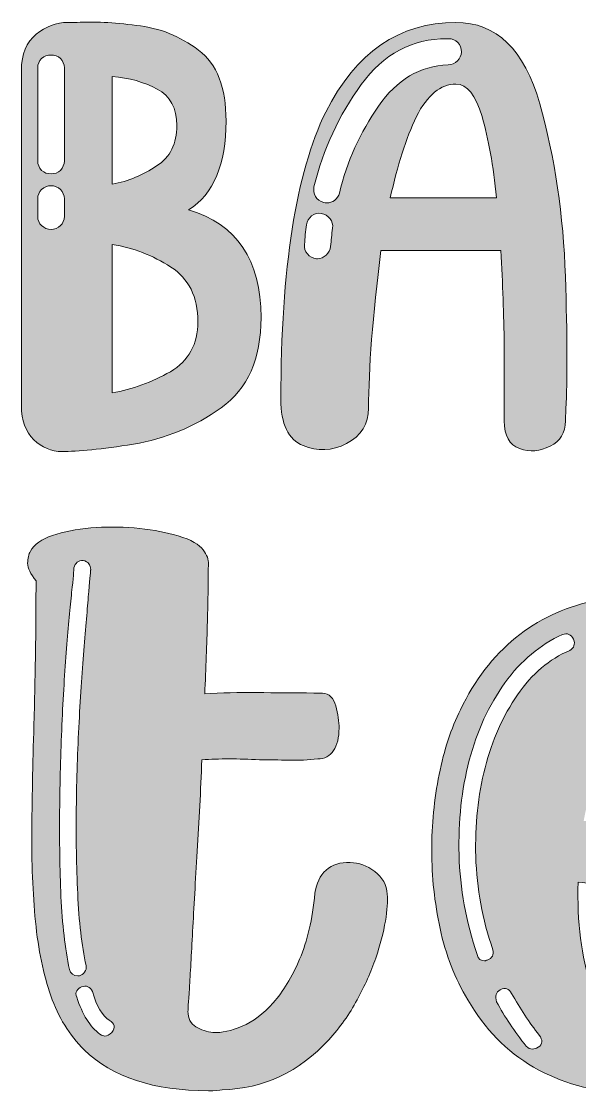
# Model space of a CAD drawing. Header units: inches. Extents: x 31 to 474, y -407 to -91.
# Drawn here: x 49.8 to 123.3, y -387.7 to -246.6 of the extents above; entities that cross this region are included whole.
import ezdxf

# ---------------------------------------------------------------- set-up
doc = ezdxf.new("R2010")
doc.units = ezdxf.units.IN
doc.header["$MEASUREMENT"] = 0
doc.layers.add('Layer 1', color=7, linetype='Continuous')

# ---------------------------------------------------------------- blocks, each defined once
blk = doc.blocks.new('block 3')
at = {"layer": 'Layer 1', "true_color": 0x024d84}
h = blk.add_hatch(color=156, dxfattribs=at)
h.dxf.hatch_style = 2
edge = h.paths.add_edge_path()
edge.add_spline(control_points=[(55.09, -303.16), (57.17, -303.16), (60.35, -302.84), (64.51, -302.19), (68.73, -301.48), (72.56, -299.92), (76.06, -297.39), (79.57, -294.92), (81.32, -290.96), (81.32, -285.5), (81.32, -277.97), (78.14, -273.23), (71.78, -271.35), (75.09, -269.27), (76.71, -265.31), (76.71, -259.67), (76.71, -255.25), (75.54, -252.14), (73.08, -250.32), (70.68, -248.5), (67.95, -247.4), (64.9, -247.07), (61.85, -246.68), (59.25, -246.55), (57.11, -246.68), (56.65, -246.68), (56.2, -246.68), (55.87, -246.68), (54.38, -246.68), (52.95, -247.2), (51.72, -248.24), (50.42, -249.28), (49.77, -250.84), (49.77, -252.98), (49.77, -256.62), (49.77, -261.48), (49.77, -267.65), (49.77, -273.82), (49.77, -279.79), (49.77, -285.57), (49.77, -291.35), (49.77, -295.18), (49.77, -297.13), (49.77, -299.07), (50.36, -300.57), (51.39, -301.6), (52.5, -302.64), (53.73, -303.16), (55.09, -303.16)], knot_values=[0, 0, 0, 0, 1, 1, 1, 2, 2, 2, 3, 3, 3, 4, 4, 4, 5, 5, 5, 6, 6, 6, 7, 7, 7, 8, 8, 8, 9, 9, 9, 10, 10, 10, 11, 11, 11, 12, 12, 12, 13, 13, 13, 14, 14, 14, 15, 15, 15, 16, 16, 16, 16], degree=3, periodic=1)
edge = h.paths.add_edge_path()
edge.add_spline(control_points=[(61.72, -253.82), (63.92, -253.95), (65.94, -254.54), (67.63, -255.45), (69.38, -256.36), (70.22, -257.98), (70.22, -260.25), (70.22, -262.65), (69.38, -264.41), (67.56, -265.57), (65.81, -266.74), (63.86, -267.59), (61.72, -267.98), (61.72, -261.16), (61.72, -256.42), (61.72, -253.82)], knot_values=[0, 0, 0, 0, 1, 1, 1, 2, 2, 2, 3, 3, 3, 4, 4, 4, 5, 5, 5, 5], degree=3, periodic=1)
edge = h.paths.add_edge_path()
edge.add_spline(control_points=[(61.72, -275.9), (64.51, -276.35), (67.04, -277.33), (69.44, -278.88), (71.78, -280.38), (73.01, -282.78), (73.01, -286.09), (73.01, -289.01), (71.78, -291.22), (69.38, -292.65), (66.97, -294.01), (64.38, -294.98), (61.72, -295.44), (61.72, -290.31), (61.72, -283.82), (61.72, -275.9)], knot_values=[0, 0, 0, 0, 1, 1, 1, 2, 2, 2, 3, 3, 3, 4, 4, 4, 5, 5, 5, 5], degree=3, periodic=1)
edge = h.paths.add_edge_path()
edge.add_spline(control_points=[(51.91, -252.65), (51.91, -252.2), (52.11, -251.81), (52.43, -251.42), (52.76, -251.1), (53.21, -250.97), (53.67, -250.97), (54.12, -250.97), (54.58, -251.1), (54.9, -251.42), (55.22, -251.81), (55.42, -252.2), (55.42, -252.65), (55.42, -252.65), (55.42, -264.93), (55.42, -264.93), (55.42, -265.38), (55.22, -265.77), (54.9, -266.16), (54.58, -266.48), (54.12, -266.61), (53.67, -266.61), (53.21, -266.61), (52.76, -266.48), (52.43, -266.16), (52.11, -265.77), (51.91, -265.38), (51.91, -264.93), (51.91, -264.93), (51.91, -252.65), (51.91, -252.65)], knot_values=[0, 0, 0, 0, 1, 1, 1, 2, 2, 2, 3, 3, 3, 4, 4, 4, 5, 5, 5, 6, 6, 6, 7, 7, 7, 8, 8, 8, 9, 9, 9, 10, 10, 10, 10], degree=3, periodic=1)
edge = h.paths.add_edge_path()
edge.add_spline(control_points=[(51.91, -269.92), (51.91, -269.4), (52.11, -269.02), (52.43, -268.69), (52.76, -268.37), (53.21, -268.17), (53.67, -268.17), (54.12, -268.17), (54.58, -268.37), (54.9, -268.69), (55.22, -269.02), (55.42, -269.4), (55.42, -269.92), (55.42, -269.92), (55.42, -272.2), (55.42, -272.2), (55.42, -272.72), (55.22, -273.1), (54.9, -273.43), (54.58, -273.75), (54.12, -273.95), (53.67, -273.95), (53.21, -273.95), (52.76, -273.75), (52.43, -273.43), (52.11, -273.1), (51.91, -272.72), (51.91, -272.2), (51.91, -272.2), (51.91, -269.92), (51.91, -269.92)], knot_values=[0, 0, 0, 0, 1, 1, 1, 2, 2, 2, 3, 3, 3, 4, 4, 4, 5, 5, 5, 6, 6, 6, 7, 7, 7, 8, 8, 8, 9, 9, 9, 10, 10, 10, 10], degree=3, periodic=1)
h = blk.add_hatch(color=156, dxfattribs=at)
h.dxf.hatch_style = 2
edge = h.paths.add_edge_path()
edge.add_spline(control_points=[(113.34, -299.14), (113.34, -301.09), (113.99, -302.25), (115.35, -302.77), (116.71, -303.23), (118.07, -303.16), (119.37, -302.45), (120.74, -301.8), (121.39, -300.7), (121.39, -299.14), (121.39, -298.88), (121.45, -298.29), (121.45, -297.52), (121.65, -293.88), (121.65, -288.04), (121.39, -280.12), (121.13, -272.13), (120.02, -264.53), (118.01, -257.39), (116, -250.25), (112.3, -246.68), (106.97, -246.68), (99.51, -246.68), (93.8, -250.64), (89.83, -258.5), (85.94, -266.42), (83.93, -279.01), (83.93, -296.28), (83.93, -299.53), (84.9, -301.6), (86.85, -302.38), (88.73, -303.16), (90.68, -303.1), (92.56, -302.12), (94.51, -301.09), (95.48, -299.53), (95.48, -297.45), (95.48, -292.32), (96, -285.38), (97.11, -276.68), (99.51, -276.68), (102.17, -276.68), (105.03, -276.68), (107.95, -276.68), (110.54, -276.68), (112.88, -276.68), (113.14, -281.09), (113.27, -285.24), (113.34, -289.08), (113.34, -292.97), (113.34, -295.89), (113.34, -297.9), (113.34, -298.42), (113.34, -298.81), (113.34, -299.14)], knot_values=[0, 0, 0, 0, 1, 1, 1, 2, 2, 2, 3, 3, 3, 4, 4, 4, 5, 5, 5, 6, 6, 6, 7, 7, 7, 8, 8, 8, 9, 9, 9, 10, 10, 10, 11, 11, 11, 12, 12, 12, 13, 13, 13, 14, 14, 14, 15, 15, 15, 16, 16, 16, 17, 17, 17, 18, 18, 18, 18], degree=3, periodic=1)
edge = h.paths.add_edge_path()
edge.add_spline(control_points=[(90.48, -276.16), (90.42, -276.61), (90.22, -277), (89.9, -277.33), (89.57, -277.58), (89.19, -277.78), (88.73, -277.78), (88.67, -277.78), (88.67, -277.78), (88.6, -277.78), (88.15, -277.71), (87.69, -277.52), (87.43, -277.13), (87.11, -276.81), (86.98, -276.42), (87.04, -275.9), (87.11, -275.05), (87.17, -274.14), (87.3, -273.3), (87.37, -272.84), (87.63, -272.46), (87.95, -272.13), (88.34, -271.87), (88.8, -271.74), (89.25, -271.81), (89.77, -271.94), (90.09, -272.13), (90.42, -272.52), (90.68, -272.84), (90.81, -273.3), (90.74, -273.75), (90.61, -274.6), (90.55, -275.38), (90.48, -276.16)], knot_values=[0, 0, 0, 0, 1, 1, 1, 2, 2, 2, 3, 3, 3, 4, 4, 4, 5, 5, 5, 6, 6, 6, 7, 7, 7, 8, 8, 8, 9, 9, 9, 10, 10, 10, 11, 11, 11, 11], degree=3, periodic=1)
edge = h.paths.add_edge_path()
edge.add_spline(control_points=[(96.78, -257.72), (94.38, -261.16), (92.63, -264.99), (91.65, -269.14), (91.52, -269.53), (91.33, -269.86), (91, -270.12), (90.68, -270.31), (90.35, -270.44), (89.96, -270.44), (89.83, -270.44), (89.71, -270.44), (89.57, -270.38), (89.06, -270.25), (88.73, -269.99), (88.47, -269.6), (88.28, -269.21), (88.21, -268.76), (88.28, -268.3), (89.51, -263.37), (91.59, -258.89), (94.51, -254.86), (97.43, -250.84), (101.2, -248.82), (105.81, -248.82), (105.87, -248.82), (105.94, -248.82), (106, -248.82), (106.52, -248.82), (106.91, -249.02), (107.23, -249.34), (107.56, -249.67), (107.69, -250.06), (107.69, -250.58), (107.69, -251.03), (107.49, -251.42), (107.17, -251.75), (106.84, -252.07), (106.45, -252.27), (105.94, -252.27), (102.23, -252.4), (99.18, -254.21), (96.78, -257.72)], knot_values=[0, 0, 0, 0, 1, 1, 1, 2, 2, 2, 3, 3, 3, 4, 4, 4, 5, 5, 5, 6, 6, 6, 7, 7, 7, 8, 8, 8, 9, 9, 9, 10, 10, 10, 11, 11, 11, 12, 12, 12, 13, 13, 13, 14, 14, 14, 14], degree=3, periodic=1)
edge = h.paths.add_edge_path()
edge.add_spline(control_points=[(98.34, -269.79), (99.25, -265.51), (100.42, -261.94), (101.78, -259.08), (103.21, -256.22), (104.96, -254.8), (106.97, -254.8), (108.47, -254.8), (109.57, -256.22), (110.42, -259.08), (111.26, -262), (111.91, -265.51), (112.3, -269.79), (108.66, -269.79), (103.99, -269.79), (98.34, -269.79)], knot_values=[0, 0, 0, 0, 1, 1, 1, 2, 2, 2, 3, 3, 3, 4, 4, 4, 5, 5, 5, 5], degree=3, periodic=1)
h = blk.add_hatch(color=156, dxfattribs=at)
h.dxf.hatch_style = 2
edge = h.paths.add_edge_path()
edge.add_spline(control_points=[(96.29, -358.43), (95.27, -357.66), (94.19, -357.27), (93.05, -357.27), (91.75, -357.19), (90.69, -357.52), (89.88, -358.25), (89.07, -358.98), (88.58, -360), (88.42, -361.3), (88.09, -364.72), (87.42, -367.61), (86.4, -369.97), (85.39, -372.33), (84.23, -374.24), (82.93, -375.7), (81.62, -377.16), (80.26, -378.2), (78.84, -378.81), (77.41, -379.42), (76.13, -379.69), (74.99, -379.61), (74.18, -379.53), (73.43, -379.28), (72.74, -378.87), (72.04, -378.47), (71.7, -377.78), (71.7, -376.8), (71.7, -376.72), (71.76, -375.72), (71.88, -373.81), (72, -371.9), (72.15, -369.4), (72.31, -366.31), (72.47, -363.21), (72.68, -359.7), (72.92, -355.75), (73.16, -351.8), (73.37, -347.8), (73.53, -343.73), (75.81, -343.57), (78.33, -343.57), (81.1, -343.73), (82.4, -343.73), (83.7, -343.75), (85, -343.79), (86.3, -343.83), (87.56, -343.77), (88.78, -343.61), (89.68, -343.61), (90.37, -343.24), (90.86, -342.51), (91.35, -341.78), (91.59, -340.8), (91.59, -339.58), (91.59, -338.69), (91.45, -337.71), (91.16, -336.65), (90.88, -335.6), (90.29, -335.02), (89.39, -334.94), (89.39, -334.94), (88.29, -334.94), (88.29, -334.94), (85.69, -334.94), (83.19, -334.92), (80.79, -334.88), (78.39, -334.84), (76.09, -334.9), (73.9, -335.07), (74.06, -331.65), (74.18, -328.48), (74.26, -325.55), (74.34, -322.62), (74.38, -320.02), (74.38, -317.74), (74.38, -317.17), (74.08, -316.54), (73.47, -315.85), (72.86, -315.16), (71.62, -314.56), (69.75, -314.08), (68.28, -313.67), (66.57, -313.39), (64.62, -313.22), (62.67, -313.06), (60.76, -313.06), (58.89, -313.22), (57.01, -313.39), (55.35, -313.71), (53.88, -314.2), (52.42, -314.69), (51.44, -315.38), (50.95, -316.27), (50.71, -316.68), (50.59, -317.21), (50.59, -317.86), (50.59, -318.51), (50.95, -319.28), (51.69, -320.18), (51.69, -323.43), (51.67, -326.52), (51.62, -329.45), (51.58, -332.38), (51.52, -335.27), (51.44, -338.12), (51.28, -343.41), (51.18, -348.29), (51.14, -352.76), (51.1, -357.23), (51.26, -361.32), (51.62, -365.02), (51.99, -368.73), (52.66, -371.98), (53.64, -374.79), (54.61, -377.59), (56.08, -379.97), (58.03, -381.92), (61.77, -385.51), (67.22, -387.29), (74.38, -387.29), (75.2, -387.29), (75.81, -387.25), (76.21, -387.17), (81.66, -387.01), (86.34, -384.81), (90.25, -380.58), (91.71, -378.96), (92.95, -377.21), (93.97, -375.33), (94.99, -373.46), (95.8, -371.63), (96.41, -369.84), (97.02, -368.05), (97.45, -366.43), (97.69, -364.96), (97.94, -363.5), (98.02, -362.32), (97.94, -361.42), (97.85, -360.2), (97.31, -359.21), (96.29, -358.43)], knot_values=[0, 0, 0, 0, 1, 1, 1, 2, 2, 2, 3, 3, 3, 4, 4, 4, 5, 5, 5, 6, 6, 6, 7, 7, 7, 8, 8, 8, 9, 9, 9, 10, 10, 10, 11, 11, 11, 12, 12, 12, 13, 13, 13, 14, 14, 14, 15, 15, 15, 16, 16, 16, 17, 17, 17, 18, 18, 18, 19, 19, 19, 20, 20, 20, 21, 21, 21, 22, 22, 22, 23, 23, 23, 24, 24, 24, 25, 25, 25, 26, 26, 26, 27, 27, 27, 28, 28, 28, 29, 29, 29, 30, 30, 30, 31, 31, 31, 32, 32, 32, 33, 33, 33, 34, 34, 34, 35, 35, 35, 36, 36, 36, 37, 37, 37, 38, 38, 38, 39, 39, 39, 40, 40, 40, 41, 41, 41, 42, 42, 42, 43, 43, 43, 44, 44, 44, 45, 45, 45, 46, 46, 46, 47, 47, 47, 47], degree=3, periodic=1)
edge = h.paths.add_edge_path()
edge.add_spline(control_points=[(56.08, -371.31), (55.51, -368.54), (55.14, -365.35), (54.98, -361.73), (54.82, -358.11), (54.76, -354.37), (54.8, -350.5), (54.84, -346.64), (54.94, -342.86), (55.1, -339.15), (55.27, -335.45), (55.47, -332.1), (55.71, -329.09), (55.96, -326.08), (56.18, -323.62), (56.38, -321.7), (56.59, -319.79), (56.69, -318.71), (56.69, -318.47), (56.85, -317.82), (57.26, -317.49), (57.91, -317.49), (58.56, -317.66), (58.89, -318.06), (58.89, -318.71), (58.89, -318.8), (58.8, -319.75), (58.64, -321.58), (58.48, -323.41), (58.28, -325.81), (58.03, -328.78), (57.79, -331.75), (57.56, -335.09), (57.36, -338.79), (57.16, -342.49), (57.04, -346.27), (56.99, -350.14), (56.95, -354), (57.01, -357.74), (57.18, -361.36), (57.34, -364.98), (57.71, -368.14), (58.28, -370.82), (58.36, -371.15), (58.3, -371.43), (58.09, -371.67), (57.89, -371.92), (57.67, -372.08), (57.42, -372.16), (57.42, -372.16), (57.18, -372.16), (57.18, -372.16), (56.61, -372.16), (56.24, -371.88), (56.08, -371.31)], knot_values=[0, 0, 0, 0, 1, 1, 1, 2, 2, 2, 3, 3, 3, 4, 4, 4, 5, 5, 5, 6, 6, 6, 7, 7, 7, 8, 8, 8, 9, 9, 9, 10, 10, 10, 11, 11, 11, 12, 12, 12, 13, 13, 13, 14, 14, 14, 15, 15, 15, 16, 16, 16, 17, 17, 17, 18, 18, 18, 18], degree=3, periodic=1)
edge = h.paths.add_edge_path()
edge.add_spline(control_points=[(61.69, -379.61), (61.37, -379.93), (61.04, -380.09), (60.72, -380.09), (60.64, -380.09), (60.43, -380.01), (60.11, -379.85), (58.8, -378.87), (57.79, -377.25), (57.06, -374.97), (56.89, -374.64), (56.89, -374.36), (57.06, -374.12), (57.22, -373.87), (57.42, -373.71), (57.67, -373.63), (58.32, -373.38), (58.8, -373.59), (59.13, -374.24), (59.7, -376.19), (60.43, -377.45), (61.33, -378.02), (62.06, -378.43), (62.18, -378.96), (61.69, -379.61)], knot_values=[0, 0, 0, 0, 1, 1, 1, 2, 2, 2, 3, 3, 3, 4, 4, 4, 5, 5, 5, 6, 6, 6, 7, 7, 7, 8, 8, 8, 8], degree=3, periodic=1)
h = blk.add_hatch(color=156, dxfattribs=at)
h.dxf.hatch_style = 2
edge = h.paths.add_edge_path()
edge.add_spline(control_points=[(153.7, -359.35), (152.64, -359.19), (151.59, -359.23), (150.53, -359.47), (149.47, -359.72), (148.82, -360.29), (148.58, -361.18), (148.25, -362.4), (147.7, -364.13), (146.93, -366.37), (146.16, -368.6), (145.04, -370.8), (143.57, -372.95), (142.11, -375.11), (140.3, -376.92), (138.14, -378.39), (135.99, -379.85), (133.4, -380.38), (130.39, -379.97), (128.93, -379.81), (127.75, -379.04), (126.86, -377.65), (125.96, -376.27), (125.27, -374.89), (124.78, -373.51), (123.48, -369.68), (122.91, -365.13), (123.07, -359.84), (124.54, -360), (126.41, -360.14), (128.69, -360.26), (130.96, -360.39), (133.34, -360.24), (135.82, -359.84), (138.31, -359.43), (140.72, -358.68), (143.09, -357.58), (145.44, -356.48), (147.44, -354.83), (149.06, -352.64), (150.61, -350.52), (151.61, -348.23), (152.05, -345.74), (152.5, -343.26), (152.54, -340.84), (152.18, -338.48), (151.81, -336.12), (151.08, -333.93), (149.98, -331.89), (148.88, -329.86), (147.52, -328.19), (145.89, -326.89), (144.83, -326.08), (143.53, -325.3), (141.99, -324.57), (140.44, -323.84), (138.73, -323.27), (136.86, -322.86), (134.99, -322.46), (133.04, -322.23), (131, -322.19), (128.97, -322.15), (126.93, -322.37), (124.9, -322.86), (121.16, -323.68), (117.8, -325.28), (114.84, -327.68), (111.86, -330.08), (109.45, -333.24), (107.58, -337.14), (106.35, -339.58), (105.42, -342.43), (104.77, -345.68), (104.12, -348.94), (103.79, -352.27), (103.79, -355.69), (103.79, -359.11), (104.16, -362.52), (104.89, -365.94), (105.62, -369.36), (106.84, -372.49), (108.55, -375.33), (110.75, -379.16), (113.63, -382.11), (117.21, -384.18), (120.79, -386.26), (124.9, -387.42), (129.54, -387.66), (129.54, -387.66), (130.88, -387.66), (130.88, -387.66), (135.11, -387.66), (138.81, -386.85), (141.99, -385.22), (145.16, -383.59), (147.82, -381.52), (149.98, -379), (152.13, -376.48), (153.82, -373.77), (155.04, -370.88), (156.26, -367.99), (157.04, -365.25), (157.36, -362.64), (157.52, -360.94), (156.31, -359.84), (153.7, -359.35)], knot_values=[0, 0, 0, 0, 1, 1, 1, 2, 2, 2, 3, 3, 3, 4, 4, 4, 5, 5, 5, 6, 6, 6, 7, 7, 7, 8, 8, 8, 9, 9, 9, 10, 10, 10, 11, 11, 11, 12, 12, 12, 13, 13, 13, 14, 14, 14, 15, 15, 15, 16, 16, 16, 17, 17, 17, 18, 18, 18, 19, 19, 19, 20, 20, 20, 21, 21, 21, 22, 22, 22, 23, 23, 23, 24, 24, 24, 25, 25, 25, 26, 26, 26, 27, 27, 27, 28, 28, 28, 29, 29, 29, 30, 30, 30, 31, 31, 31, 32, 32, 32, 33, 33, 33, 34, 34, 34, 35, 35, 35, 35], degree=3, periodic=1)
edge = h.paths.add_edge_path()
edge.add_spline(control_points=[(126.18, -343.24), (127.2, -340.64), (128.44, -338.6), (129.91, -337.14), (132.02, -335.11), (134.42, -334.58), (137.11, -335.55), (138.24, -335.96), (139.16, -336.82), (139.85, -338.12), (140.54, -339.42), (140.93, -340.88), (141.01, -342.51), (141.17, -343.89), (140.99, -345.3), (140.46, -346.72), (139.93, -348.14), (138.98, -349.22), (137.59, -349.95), (136.37, -350.61), (135.05, -351.07), (133.63, -351.36), (132.2, -351.64), (130.84, -351.83), (129.54, -351.91), (128.24, -351.99), (127.08, -351.99), (126.06, -351.91), (125.04, -351.83), (124.29, -351.78), (123.8, -351.78), (124.37, -348.69), (125.17, -345.85), (126.18, -343.24)], knot_values=[0, 0, 0, 0, 1, 1, 1, 2, 2, 2, 3, 3, 3, 4, 4, 4, 5, 5, 5, 6, 6, 6, 7, 7, 7, 8, 8, 8, 9, 9, 9, 10, 10, 10, 11, 11, 11, 11], degree=3, periodic=1)
edge = h.paths.add_edge_path()
edge.add_spline(control_points=[(117.82, -381.56), (117.5, -381.72), (117.26, -381.8), (117.09, -381.8), (116.77, -381.8), (116.48, -381.68), (116.24, -381.44), (114.69, -379.48), (113.39, -377.53), (112.33, -375.58), (112.09, -374.85), (112.25, -374.32), (112.82, -373.99), (113.47, -373.67), (113.96, -373.83), (114.29, -374.48), (114.85, -375.46), (115.45, -376.41), (116.06, -377.35), (116.67, -378.28), (117.3, -379.16), (117.95, -379.97), (118.43, -380.62), (118.39, -381.15), (117.82, -381.56)], knot_values=[0, 0, 0, 0, 1, 1, 1, 2, 2, 2, 3, 3, 3, 4, 4, 4, 5, 5, 5, 6, 6, 6, 7, 7, 7, 8, 8, 8, 8], degree=3, periodic=1)
edge = h.paths.add_edge_path()
edge.add_spline(control_points=[(121.97, -329.33), (119.29, -330.47), (116.99, -332.42), (115.08, -335.19), (113.17, -337.95), (111.74, -341.15), (110.81, -344.77), (109.87, -348.39), (109.47, -352.29), (109.59, -356.48), (109.71, -360.67), (110.46, -364.76), (111.85, -368.75), (112.01, -369.4), (111.76, -369.84), (111.11, -370.09), (111.03, -370.09), (110.97, -370.11), (110.93, -370.15), (110.89, -370.19), (110.83, -370.21), (110.75, -370.21), (110.26, -370.21), (109.93, -369.93), (109.77, -369.36), (108.31, -365.04), (107.51, -360.67), (107.39, -356.24), (107.27, -351.8), (107.72, -347.66), (108.73, -343.79), (109.75, -339.93), (111.32, -336.53), (113.43, -333.6), (115.55, -330.67), (118.07, -328.56), (121, -327.26), (121.65, -327.01), (122.14, -327.22), (122.46, -327.87), (122.71, -328.52), (122.54, -329.01), (121.97, -329.33)], knot_values=[0, 0, 0, 0, 1, 1, 1, 2, 2, 2, 3, 3, 3, 4, 4, 4, 5, 5, 5, 6, 6, 6, 7, 7, 7, 8, 8, 8, 9, 9, 9, 10, 10, 10, 11, 11, 11, 12, 12, 12, 13, 13, 13, 14, 14, 14, 14], degree=3, periodic=1)
at = {"layer": 'Layer 1', "lineweight": 0}
for points, knots in [([(55.09, -303.16), (57.17, -303.16), (60.35, -302.84), (64.51, -302.19), (68.73, -301.48), (72.56, -299.92), (76.06, -297.39), (79.57, -294.92), (81.32, -290.96), (81.32, -285.5), (81.32, -277.97), (78.14, -273.23), (71.78, -271.35), (75.09, -269.27), (76.71, -265.31), (76.71, -259.67), (76.71, -255.25), (75.54, -252.14), (73.08, -250.32), (70.68, -248.5), (67.95, -247.4), (64.9, -247.07), (61.85, -246.68), (59.25, -246.55), (57.11, -246.68), (56.65, -246.68), (56.2, -246.68), (55.87, -246.68), (54.38, -246.68), (52.95, -247.2), (51.72, -248.24), (50.42, -249.28), (49.77, -250.84), (49.77, -252.98), (49.77, -256.62), (49.77, -261.48), (49.77, -267.65), (49.77, -273.82), (49.77, -279.79), (49.77, -285.57), (49.77, -291.35), (49.77, -295.18), (49.77, -297.13), (49.77, -299.07), (50.36, -300.57), (51.39, -301.6), (52.5, -302.64), (53.73, -303.16), (55.09, -303.16)], [0, 0, 0, 0, 1, 1, 1, 2, 2, 2, 3, 3, 3, 4, 4, 4, 5, 5, 5, 6, 6, 6, 7, 7, 7, 8, 8, 8, 9, 9, 9, 10, 10, 10, 11, 11, 11, 12, 12, 12, 13, 13, 13, 14, 14, 14, 15, 15, 15, 16, 16, 16, 16]), ([(113.34, -299.14), (113.34, -301.09), (113.99, -302.25), (115.35, -302.77), (116.71, -303.23), (118.07, -303.16), (119.37, -302.45), (120.74, -301.8), (121.39, -300.7), (121.39, -299.14), (121.39, -298.88), (121.45, -298.29), (121.45, -297.52), (121.65, -293.88), (121.65, -288.04), (121.39, -280.12), (121.13, -272.13), (120.02, -264.53), (118.01, -257.39), (116, -250.25), (112.3, -246.68), (106.97, -246.68), (99.51, -246.68), (93.8, -250.64), (89.83, -258.5), (85.94, -266.42), (83.93, -279.01), (83.93, -296.28), (83.93, -299.53), (84.9, -301.6), (86.85, -302.38), (88.73, -303.16), (90.68, -303.1), (92.56, -302.12), (94.51, -301.09), (95.48, -299.53), (95.48, -297.45), (95.48, -292.32), (96, -285.38), (97.11, -276.68), (99.51, -276.68), (102.17, -276.68), (105.03, -276.68), (107.95, -276.68), (110.54, -276.68), (112.88, -276.68), (113.14, -281.09), (113.27, -285.24), (113.34, -289.08), (113.34, -292.97), (113.34, -295.89), (113.34, -297.9), (113.34, -298.42), (113.34, -298.81), (113.34, -299.14)], [0, 0, 0, 0, 1, 1, 1, 2, 2, 2, 3, 3, 3, 4, 4, 4, 5, 5, 5, 6, 6, 6, 7, 7, 7, 8, 8, 8, 9, 9, 9, 10, 10, 10, 11, 11, 11, 12, 12, 12, 13, 13, 13, 14, 14, 14, 15, 15, 15, 16, 16, 16, 17, 17, 17, 18, 18, 18, 18]), ([(96.78, -257.72), (94.38, -261.16), (92.63, -264.99), (91.65, -269.14), (91.52, -269.53), (91.33, -269.86), (91, -270.12), (90.68, -270.31), (90.35, -270.44), (89.96, -270.44), (89.83, -270.44), (89.71, -270.44), (89.57, -270.38), (89.06, -270.25), (88.73, -269.99), (88.47, -269.6), (88.28, -269.21), (88.21, -268.76), (88.28, -268.3), (89.51, -263.37), (91.59, -258.89), (94.51, -254.86), (97.43, -250.84), (101.2, -248.82), (105.81, -248.82), (105.87, -248.82), (105.94, -248.82), (106, -248.82), (106.52, -248.82), (106.91, -249.02), (107.23, -249.34), (107.56, -249.67), (107.69, -250.06), (107.69, -250.58), (107.69, -251.03), (107.49, -251.42), (107.17, -251.75), (106.84, -252.07), (106.45, -252.27), (105.94, -252.27), (102.23, -252.4), (99.18, -254.21), (96.78, -257.72)], [0, 0, 0, 0, 1, 1, 1, 2, 2, 2, 3, 3, 3, 4, 4, 4, 5, 5, 5, 6, 6, 6, 7, 7, 7, 8, 8, 8, 9, 9, 9, 10, 10, 10, 11, 11, 11, 12, 12, 12, 13, 13, 13, 14, 14, 14, 14]), ([(51.91, -252.65), (51.91, -252.2), (52.11, -251.81), (52.43, -251.42), (52.76, -251.1), (53.21, -250.97), (53.67, -250.97), (54.12, -250.97), (54.58, -251.1), (54.9, -251.42), (55.22, -251.81), (55.42, -252.2), (55.42, -252.65), (55.42, -252.65), (55.42, -264.93), (55.42, -264.93), (55.42, -265.38), (55.22, -265.77), (54.9, -266.16), (54.58, -266.48), (54.12, -266.61), (53.67, -266.61), (53.21, -266.61), (52.76, -266.48), (52.43, -266.16), (52.11, -265.77), (51.91, -265.38), (51.91, -264.93), (51.91, -264.93), (51.91, -252.65), (51.91, -252.65)], [0, 0, 0, 0, 1, 1, 1, 2, 2, 2, 3, 3, 3, 4, 4, 4, 5, 5, 5, 6, 6, 6, 7, 7, 7, 8, 8, 8, 9, 9, 9, 10, 10, 10, 10]), ([(61.72, -253.82), (63.92, -253.95), (65.94, -254.54), (67.63, -255.45), (69.38, -256.36), (70.22, -257.98), (70.22, -260.25), (70.22, -262.65), (69.38, -264.41), (67.56, -265.57), (65.81, -266.74), (63.86, -267.59), (61.72, -267.98), (61.72, -261.16), (61.72, -256.42), (61.72, -253.82)], [0, 0, 0, 0, 1, 1, 1, 2, 2, 2, 3, 3, 3, 4, 4, 4, 5, 5, 5, 5]), ([(98.34, -269.79), (99.25, -265.51), (100.42, -261.94), (101.78, -259.08), (103.21, -256.22), (104.96, -254.8), (106.97, -254.8), (108.47, -254.8), (109.57, -256.22), (110.42, -259.08), (111.26, -262), (111.91, -265.51), (112.3, -269.79), (108.66, -269.79), (103.99, -269.79), (98.34, -269.79)], [0, 0, 0, 0, 1, 1, 1, 2, 2, 2, 3, 3, 3, 4, 4, 4, 5, 5, 5, 5]), ([(51.91, -269.92), (51.91, -269.4), (52.11, -269.02), (52.43, -268.69), (52.76, -268.37), (53.21, -268.17), (53.67, -268.17), (54.12, -268.17), (54.58, -268.37), (54.9, -268.69), (55.22, -269.02), (55.42, -269.4), (55.42, -269.92), (55.42, -269.92), (55.42, -272.2), (55.42, -272.2), (55.42, -272.72), (55.22, -273.1), (54.9, -273.43), (54.58, -273.75), (54.12, -273.95), (53.67, -273.95), (53.21, -273.95), (52.76, -273.75), (52.43, -273.43), (52.11, -273.1), (51.91, -272.72), (51.91, -272.2), (51.91, -272.2), (51.91, -269.92), (51.91, -269.92)], [0, 0, 0, 0, 1, 1, 1, 2, 2, 2, 3, 3, 3, 4, 4, 4, 5, 5, 5, 6, 6, 6, 7, 7, 7, 8, 8, 8, 9, 9, 9, 10, 10, 10, 10]), ([(90.48, -276.16), (90.42, -276.61), (90.22, -277), (89.9, -277.33), (89.57, -277.58), (89.19, -277.78), (88.73, -277.78), (88.67, -277.78), (88.67, -277.78), (88.6, -277.78), (88.15, -277.71), (87.69, -277.52), (87.43, -277.13), (87.11, -276.81), (86.98, -276.42), (87.04, -275.9), (87.11, -275.05), (87.17, -274.14), (87.3, -273.3), (87.37, -272.84), (87.63, -272.46), (87.95, -272.13), (88.34, -271.87), (88.8, -271.74), (89.25, -271.81), (89.77, -271.94), (90.09, -272.13), (90.42, -272.52), (90.68, -272.84), (90.81, -273.3), (90.74, -273.75), (90.61, -274.6), (90.55, -275.38), (90.48, -276.16)], [0, 0, 0, 0, 1, 1, 1, 2, 2, 2, 3, 3, 3, 4, 4, 4, 5, 5, 5, 6, 6, 6, 7, 7, 7, 8, 8, 8, 9, 9, 9, 10, 10, 10, 11, 11, 11, 11]), ([(61.72, -275.9), (64.51, -276.35), (67.04, -277.33), (69.44, -278.88), (71.78, -280.38), (73.01, -282.78), (73.01, -286.09), (73.01, -289.01), (71.78, -291.22), (69.38, -292.65), (66.97, -294.01), (64.38, -294.98), (61.72, -295.44), (61.72, -290.31), (61.72, -283.82), (61.72, -275.9)], [0, 0, 0, 0, 1, 1, 1, 2, 2, 2, 3, 3, 3, 4, 4, 4, 5, 5, 5, 5]), ([(96.29, -358.43), (95.27, -357.66), (94.19, -357.27), (93.05, -357.27), (91.75, -357.19), (90.69, -357.52), (89.88, -358.25), (89.07, -358.98), (88.58, -360), (88.42, -361.3), (88.09, -364.72), (87.42, -367.61), (86.4, -369.97), (85.39, -372.33), (84.23, -374.24), (82.93, -375.7), (81.62, -377.16), (80.26, -378.2), (78.84, -378.81), (77.41, -379.42), (76.13, -379.69), (74.99, -379.61), (74.18, -379.53), (73.43, -379.28), (72.74, -378.87), (72.04, -378.47), (71.7, -377.78), (71.7, -376.8), (71.7, -376.72), (71.76, -375.72), (71.88, -373.81), (72, -371.9), (72.15, -369.4), (72.31, -366.31), (72.47, -363.21), (72.68, -359.7), (72.92, -355.75), (73.16, -351.8), (73.37, -347.8), (73.53, -343.73), (75.81, -343.57), (78.33, -343.57), (81.1, -343.73), (82.4, -343.73), (83.7, -343.75), (85, -343.79), (86.3, -343.83), (87.56, -343.77), (88.78, -343.61), (89.68, -343.61), (90.37, -343.24), (90.86, -342.51), (91.35, -341.78), (91.59, -340.8), (91.59, -339.58), (91.59, -338.69), (91.45, -337.71), (91.16, -336.65), (90.88, -335.6), (90.29, -335.02), (89.39, -334.94), (89.39, -334.94), (88.29, -334.94), (88.29, -334.94), (85.69, -334.94), (83.19, -334.92), (80.79, -334.88), (78.39, -334.84), (76.09, -334.9), (73.9, -335.07), (74.06, -331.65), (74.18, -328.48), (74.26, -325.55), (74.34, -322.62), (74.38, -320.02), (74.38, -317.74), (74.38, -317.17), (74.08, -316.54), (73.47, -315.85), (72.86, -315.16), (71.62, -314.56), (69.75, -314.08), (68.28, -313.67), (66.57, -313.39), (64.62, -313.22), (62.67, -313.06), (60.76, -313.06), (58.89, -313.22), (57.01, -313.39), (55.35, -313.71), (53.88, -314.2), (52.42, -314.69), (51.44, -315.38), (50.95, -316.27), (50.71, -316.68), (50.59, -317.21), (50.59, -317.86), (50.59, -318.51), (50.95, -319.28), (51.69, -320.18), (51.69, -323.43), (51.67, -326.52), (51.62, -329.45), (51.58, -332.38), (51.52, -335.27), (51.44, -338.12), (51.28, -343.41), (51.18, -348.29), (51.14, -352.76), (51.1, -357.23), (51.26, -361.32), (51.62, -365.02), (51.99, -368.73), (52.66, -371.98), (53.64, -374.79), (54.61, -377.59), (56.08, -379.97), (58.03, -381.92), (61.77, -385.51), (67.22, -387.29), (74.38, -387.29), (75.2, -387.29), (75.81, -387.25), (76.21, -387.17), (81.66, -387.01), (86.34, -384.81), (90.25, -380.58), (91.71, -378.96), (92.95, -377.21), (93.97, -375.33), (94.99, -373.46), (95.8, -371.63), (96.41, -369.84), (97.02, -368.05), (97.45, -366.43), (97.69, -364.96), (97.94, -363.5), (98.02, -362.32), (97.94, -361.42), (97.85, -360.2), (97.31, -359.21), (96.29, -358.43)], [0, 0, 0, 0, 1, 1, 1, 2, 2, 2, 3, 3, 3, 4, 4, 4, 5, 5, 5, 6, 6, 6, 7, 7, 7, 8, 8, 8, 9, 9, 9, 10, 10, 10, 11, 11, 11, 12, 12, 12, 13, 13, 13, 14, 14, 14, 15, 15, 15, 16, 16, 16, 17, 17, 17, 18, 18, 18, 19, 19, 19, 20, 20, 20, 21, 21, 21, 22, 22, 22, 23, 23, 23, 24, 24, 24, 25, 25, 25, 26, 26, 26, 27, 27, 27, 28, 28, 28, 29, 29, 29, 30, 30, 30, 31, 31, 31, 32, 32, 32, 33, 33, 33, 34, 34, 34, 35, 35, 35, 36, 36, 36, 37, 37, 37, 38, 38, 38, 39, 39, 39, 40, 40, 40, 41, 41, 41, 42, 42, 42, 43, 43, 43, 44, 44, 44, 45, 45, 45, 46, 46, 46, 47, 47, 47, 47]), ([(56.08, -371.31), (55.51, -368.54), (55.14, -365.35), (54.98, -361.73), (54.82, -358.11), (54.76, -354.37), (54.8, -350.5), (54.84, -346.64), (54.94, -342.86), (55.1, -339.15), (55.27, -335.45), (55.47, -332.1), (55.71, -329.09), (55.96, -326.08), (56.18, -323.62), (56.38, -321.7), (56.59, -319.79), (56.69, -318.71), (56.69, -318.47), (56.85, -317.82), (57.26, -317.49), (57.91, -317.49), (58.56, -317.66), (58.89, -318.06), (58.89, -318.71), (58.89, -318.8), (58.8, -319.75), (58.64, -321.58), (58.48, -323.41), (58.28, -325.81), (58.03, -328.78), (57.79, -331.75), (57.56, -335.09), (57.36, -338.79), (57.16, -342.49), (57.04, -346.27), (56.99, -350.14), (56.95, -354), (57.01, -357.74), (57.18, -361.36), (57.34, -364.98), (57.71, -368.14), (58.28, -370.82), (58.36, -371.15), (58.3, -371.43), (58.09, -371.67), (57.89, -371.92), (57.67, -372.08), (57.42, -372.16), (57.42, -372.16), (57.18, -372.16), (57.18, -372.16), (56.61, -372.16), (56.24, -371.88), (56.08, -371.31)], [0, 0, 0, 0, 1, 1, 1, 2, 2, 2, 3, 3, 3, 4, 4, 4, 5, 5, 5, 6, 6, 6, 7, 7, 7, 8, 8, 8, 9, 9, 9, 10, 10, 10, 11, 11, 11, 12, 12, 12, 13, 13, 13, 14, 14, 14, 15, 15, 15, 16, 16, 16, 17, 17, 17, 18, 18, 18, 18]), ([(153.7, -359.35), (152.64, -359.19), (151.59, -359.23), (150.53, -359.47), (149.47, -359.72), (148.82, -360.29), (148.58, -361.18), (148.25, -362.4), (147.7, -364.13), (146.93, -366.37), (146.16, -368.6), (145.04, -370.8), (143.57, -372.95), (142.11, -375.11), (140.3, -376.92), (138.14, -378.39), (135.99, -379.85), (133.4, -380.38), (130.39, -379.97), (128.93, -379.81), (127.75, -379.04), (126.86, -377.65), (125.96, -376.27), (125.27, -374.89), (124.78, -373.51), (123.48, -369.68), (122.91, -365.13), (123.07, -359.84), (124.54, -360), (126.41, -360.14), (128.69, -360.26), (130.96, -360.39), (133.34, -360.24), (135.82, -359.84), (138.31, -359.43), (140.72, -358.68), (143.09, -357.58), (145.44, -356.48), (147.44, -354.83), (149.06, -352.64), (150.61, -350.52), (151.61, -348.23), (152.05, -345.74), (152.5, -343.26), (152.54, -340.84), (152.18, -338.48), (151.81, -336.12), (151.08, -333.93), (149.98, -331.89), (148.88, -329.86), (147.52, -328.19), (145.89, -326.89), (144.83, -326.08), (143.53, -325.3), (141.99, -324.57), (140.44, -323.84), (138.73, -323.27), (136.86, -322.86), (134.99, -322.46), (133.04, -322.23), (131, -322.19), (128.97, -322.15), (126.93, -322.37), (124.9, -322.86), (121.16, -323.68), (117.8, -325.28), (114.84, -327.68), (111.86, -330.08), (109.45, -333.24), (107.58, -337.14), (106.35, -339.58), (105.42, -342.43), (104.77, -345.68), (104.12, -348.94), (103.79, -352.27), (103.79, -355.69), (103.79, -359.11), (104.16, -362.52), (104.89, -365.94), (105.62, -369.36), (106.84, -372.49), (108.55, -375.33), (110.75, -379.16), (113.63, -382.11), (117.21, -384.18), (120.79, -386.26), (124.9, -387.42), (129.54, -387.66), (129.54, -387.66), (130.88, -387.66), (130.88, -387.66), (135.11, -387.66), (138.81, -386.85), (141.99, -385.22), (145.16, -383.59), (147.82, -381.52), (149.98, -379), (152.13, -376.48), (153.82, -373.77), (155.04, -370.88), (156.26, -367.99), (157.04, -365.25), (157.36, -362.64), (157.52, -360.94), (156.31, -359.84), (153.7, -359.35)], [0, 0, 0, 0, 1, 1, 1, 2, 2, 2, 3, 3, 3, 4, 4, 4, 5, 5, 5, 6, 6, 6, 7, 7, 7, 8, 8, 8, 9, 9, 9, 10, 10, 10, 11, 11, 11, 12, 12, 12, 13, 13, 13, 14, 14, 14, 15, 15, 15, 16, 16, 16, 17, 17, 17, 18, 18, 18, 19, 19, 19, 20, 20, 20, 21, 21, 21, 22, 22, 22, 23, 23, 23, 24, 24, 24, 25, 25, 25, 26, 26, 26, 27, 27, 27, 28, 28, 28, 29, 29, 29, 30, 30, 30, 31, 31, 31, 32, 32, 32, 33, 33, 33, 34, 34, 34, 35, 35, 35, 35]), ([(121.97, -329.33), (119.29, -330.47), (116.99, -332.42), (115.08, -335.19), (113.17, -337.95), (111.74, -341.15), (110.81, -344.77), (109.87, -348.39), (109.47, -352.29), (109.59, -356.48), (109.71, -360.67), (110.46, -364.76), (111.85, -368.75), (112.01, -369.4), (111.76, -369.84), (111.11, -370.09), (111.03, -370.09), (110.97, -370.11), (110.93, -370.15), (110.89, -370.19), (110.83, -370.21), (110.75, -370.21), (110.26, -370.21), (109.93, -369.93), (109.77, -369.36), (108.31, -365.04), (107.51, -360.67), (107.39, -356.24), (107.27, -351.8), (107.72, -347.66), (108.73, -343.79), (109.75, -339.93), (111.32, -336.53), (113.43, -333.6), (115.55, -330.67), (118.07, -328.56), (121, -327.26), (121.65, -327.01), (122.14, -327.22), (122.46, -327.87), (122.71, -328.52), (122.54, -329.01), (121.97, -329.33)], [0, 0, 0, 0, 1, 1, 1, 2, 2, 2, 3, 3, 3, 4, 4, 4, 5, 5, 5, 6, 6, 6, 7, 7, 7, 8, 8, 8, 9, 9, 9, 10, 10, 10, 11, 11, 11, 12, 12, 12, 13, 13, 13, 14, 14, 14, 14]), ([(61.69, -379.61), (61.37, -379.93), (61.04, -380.09), (60.72, -380.09), (60.64, -380.09), (60.43, -380.01), (60.11, -379.85), (58.8, -378.87), (57.79, -377.25), (57.06, -374.97), (56.89, -374.64), (56.89, -374.36), (57.06, -374.12), (57.22, -373.87), (57.42, -373.71), (57.67, -373.63), (58.32, -373.38), (58.8, -373.59), (59.13, -374.24), (59.7, -376.19), (60.43, -377.45), (61.33, -378.02), (62.06, -378.43), (62.18, -378.96), (61.69, -379.61)], [0, 0, 0, 0, 1, 1, 1, 2, 2, 2, 3, 3, 3, 4, 4, 4, 5, 5, 5, 6, 6, 6, 7, 7, 7, 8, 8, 8, 8]), ([(117.82, -381.56), (117.5, -381.72), (117.26, -381.8), (117.09, -381.8), (116.77, -381.8), (116.48, -381.68), (116.24, -381.44), (114.69, -379.48), (113.39, -377.53), (112.33, -375.58), (112.09, -374.85), (112.25, -374.32), (112.82, -373.99), (113.47, -373.67), (113.96, -373.83), (114.29, -374.48), (114.85, -375.46), (115.45, -376.41), (116.06, -377.35), (116.67, -378.28), (117.3, -379.16), (117.95, -379.97), (118.43, -380.62), (118.39, -381.15), (117.82, -381.56)], [0, 0, 0, 0, 1, 1, 1, 2, 2, 2, 3, 3, 3, 4, 4, 4, 5, 5, 5, 6, 6, 6, 7, 7, 7, 8, 8, 8, 8])]:
    blk.add_open_spline(points, degree=3, knots=knots, dxfattribs=at)
blk = doc.blocks.new('block 2')
at = {"layer": 'Layer 1'}
blk.add_blockref('block 3', (0, 0), dxfattribs=at)

msp = doc.modelspace()

# ---------------------------------------------------------------- block references
at = {"layer": 'Layer 1'}
msp.add_blockref('block 2', (0, 0), dxfattribs=at)

doc.saveas('drawing.dxf')
